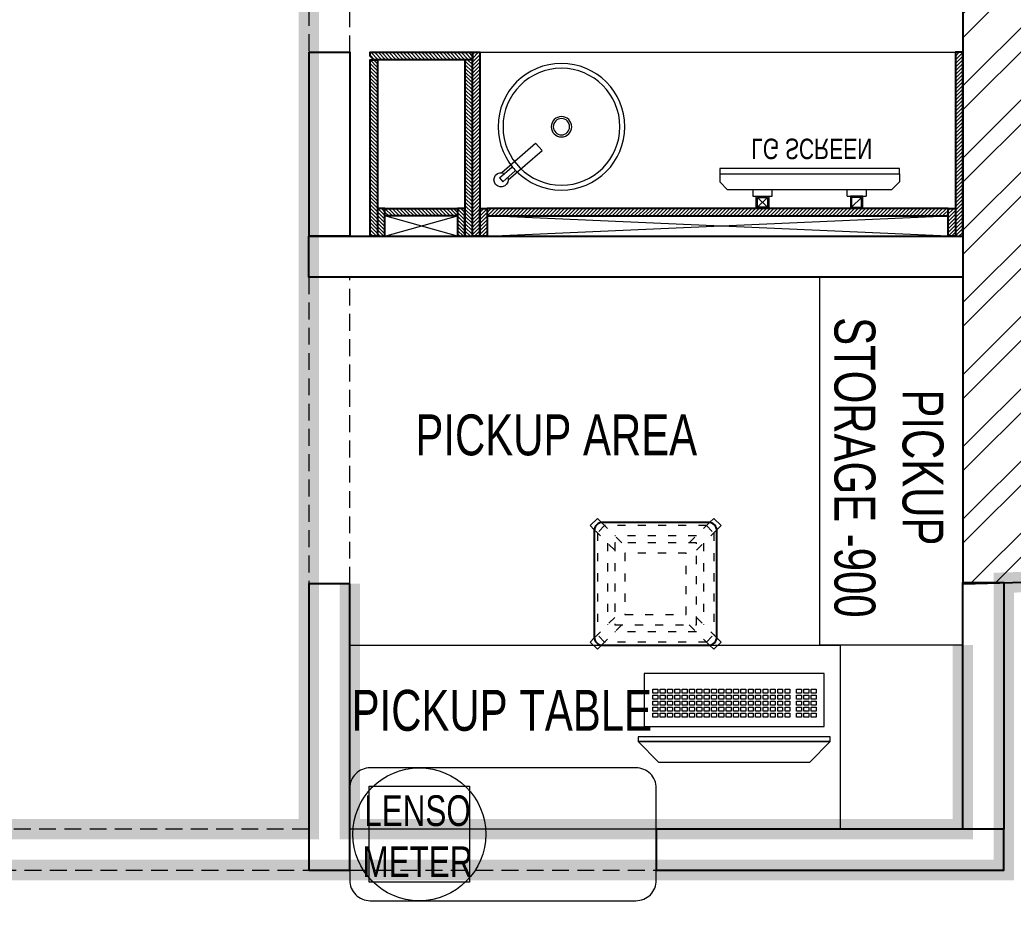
# Model space of a CAD drawing. Header units: feet. Extents: x 9770359 to 9778219, y -6859940 to -6847673.
# Drawn here: x 9772924 to 9775355, y -6851939 to -6849755 of the extents above; entities that cross this region are included whole.
import ezdxf

# ---------------------------------------------------------------- set-up
doc = ezdxf.new("R2010")
doc.units = ezdxf.units.FT
doc.header["$LTSCALE"] = 33
doc.header["$MEASUREMENT"] = 0
doc.linetypes.add('a_p6_plan_L18$0$HIDDEN', pattern=[0.375, 0.25, -0.125])
doc.linetypes.add('ACAD_ISO03W100', pattern=[30, 12, -18])
doc.layers.add('A-WALL', color=1, linetype='Continuous')
for name, color, linetype, lineweight in [('Floor-Unit', 1, 'Continuous', 13), ('LENS-DIM', 252, 'Continuous', 5), ('LENS-PARTITION', 21, 'Continuous', 25), ('LENS-TEXT', 31, 'Continuous', 5), ('LENS_CURTAIN', 5, 'a_p6_plan_L18$0$HIDDEN', 9), ('LK-EQPMT', 3, 'Continuous', 18), ('LK-FF&E WALL', 1, 'Continuous', 9), ('LK-FLUTTED FINISH', 20, 'Continuous', 30), ('LK-IT', 3, 'Continuous', 18), ('LK-TILES FINISH', 251, 'Continuous', 5), ('LN-ELEVATION-1', 81, 'Continuous', 25), ('LN-ELEVATION-2', 103, 'Continuous', 20), ('LN-ELEVATION-3', 125, 'Continuous', 18), ('LN-ELEVATION-5', 167, 'Continuous', 5), ('LN-HATCH', 251, 'Continuous', 0), ('TV', 92, 'Continuous', 18)]:
    doc.layers.add(name, color=color, linetype=linetype, lineweight=lineweight)
doc.styles.add('LK TXT', font='GILC____.TTF', dxfattribs={"height": 100})
doc.styles.get("Standard").update_dxf_attribs({"font": 'GILC____.TTF'})
pattern_1 = [(45, (35858.5, -100655.3575), (-4.4194174, 4.4194174), [])]

# ---------------------------------------------------------------- blocks, each defined once
blk = doc.blocks.new('CLENS 600 TYPE 6')
at = {"layer": 'LN-ELEVATION-1', "ltscale": 0.5}
blk.add_lwpolyline([(130, -225), (-130, -225, -0.414214), (-150, -205), (-150, 55, -0.414214), (-130, 75), (130, 75, -0.414214), (150, 55), (150, -205, -0.414214)], format="xyb", close=True, dxfattribs=at)
at = {"layer": 'LN-ELEVATION-3', "linetype": 'ACAD_ISO03W100', "ltscale": 0.05}
for p, q in [((-100, 7.3), (-142.4, 49.7)), ((-142.4, -199.7), (-142.4, 49.7)), ((-82.3, 25), (-124.7, 67.4)), ((124.7, 67.4), (-124.7, 67.4)), ((82.3, 25), (124.7, 67.4)), ((100, 7.3), (142.4, 49.7)), ((142.4, -199.7), (142.4, 49.7)), ((-117.4, -174.7), (-117.4, 24.7)), ((99.7, 42.4), (-99.7, 42.4)), ((117.4, -174.7), (117.4, 24.7)), ((-100, -157.3), (-142.4, -199.7)), ((100, -157.3), (142.4, -199.7)), ((-82.3, -175), (-124.7, -217.4)), ((99.7, -192.4), (-99.7, -192.4)), ((82.3, -175), (124.7, -217.4)), ((124.7, -217.4), (-124.7, -217.4))]:
    blk.add_line(p, q, dxfattribs=at)
for points in [[(-132.2, 74.9), (-124.7, 67.4), (-142.4, 49.7), (-149.9, 57.2)], [(132.2, 74.9), (124.7, 67.4), (142.4, 49.7), (149.9, 57.2)], [(-132.2, -224.9), (-124.7, -217.4), (-142.4, -199.7), (-149.9, -207.2)], [(132.2, -224.9), (124.7, -217.4), (142.4, -199.7), (149.9, -207.2)]]:
    blk.add_lwpolyline(points, dxfattribs=at)
for points in [[(100, -175), (-100, -175), (-100, 25), (100, 25)], [(75, -150), (-75, -150), (-75, 0), (75, 0)]]:
    blk.add_lwpolyline(points, close=True, dxfattribs=at)
at = {"layer": 'LN-ELEVATION-5', "ltscale": 0.5}
for points in [[(-149.9, 57.2), (-160.1, 67.4), (-142.4, 85.1), (-132.2, 74.9)], [(149.9, 57.2), (160.1, 67.4), (142.4, 85.1), (132.2, 74.9)], [(-149.9, -207.2), (-160.1, -217.4), (-142.4, -235.1), (-132.2, -224.9)], [(149.9, -207.2), (160.1, -217.4), (142.4, -235.1), (132.2, -224.9)]]:
    blk.add_lwpolyline(points, dxfattribs=at)
blk = doc.blocks.new('*U24')
at = {"layer": 'LK-EQPMT', "ltscale": 12}
blk.add_lwpolyline([(6, 4.9), (-6, 4.9), (-6, -4.9), (6, -4.9)], close=True, dxfattribs=at)
blk = doc.blocks.new('*U25')
at = {"color": 0, "linetype": 'ByBlock', "lineweight": -2}
for p in [(0, 0), (18, 0), (35.9, 0), (53.9, 0), (71.8, 0), (89.8, 0), (107.8, 0), (125.7, 0), (143.7, 0), (161.6, 0), (179.6, 0), (197.6, 0), (215.5, 0), (233.5, 0), (251.4, 0), (269.4, 0), (287.4, 0), (305.3, 0), (323.3, 0), (0, -14.7), (18, -14.7), (35.9, -14.7), (53.9, -14.7), (71.8, -14.7), (89.8, -14.7), (107.8, -14.7), (125.7, -14.7), (143.7, -14.7), (161.6, -14.7), (179.6, -14.7), (197.6, -14.7), (215.5, -14.7), (233.5, -14.7), (251.4, -14.7), (269.4, -14.7), (287.4, -14.7), (305.3, -14.7), (323.3, -14.7), (0, -29.5), (0, -44.2), (18, -29.5), (18, -44.2), (35.9, -29.5), (35.9, -44.2), (53.9, -29.5), (53.9, -44.2), (71.8, -29.5), (71.8, -44.2), (89.8, -29.5), (89.8, -44.2), (107.8, -29.5), (107.8, -44.2), (125.7, -29.5), (125.7, -44.2), (143.7, -29.5), (143.7, -44.2), (161.6, -29.5), (161.6, -44.2), (179.6, -29.5), (179.6, -44.2), (197.6, -29.5), (197.6, -44.2), (215.5, -29.5), (215.5, -44.2), (233.5, -29.5), (233.5, -44.2), (251.4, -29.5), (251.4, -44.2), (269.4, -29.5), (269.4, -44.2), (287.4, -29.5), (287.4, -44.2), (305.3, -29.5), (305.3, -44.2), (323.3, -29.5), (323.3, -44.2), (0, -59), (18, -59), (35.9, -59), (53.9, -59), (71.8, -59), (89.8, -59), (107.8, -59), (125.7, -59), (143.7, -59), (161.6, -59), (179.6, -59), (197.6, -59), (215.5, -59), (233.5, -59), (251.4, -59), (269.4, -59), (287.4, -59), (305.3, -59), (323.3, -59)]:
    blk.add_blockref('*U24', p, dxfattribs=at)
blk = doc.blocks.new('*U22')
at = {"layer": 'LK-EQPMT', "ltscale": 12}
blk.add_lwpolyline([(6, 4.9), (-6, 4.9), (-6, -4.9), (6, -4.9)], close=True, dxfattribs=at)
blk = doc.blocks.new('*U23')
at = {"color": 0, "linetype": 'ByBlock', "lineweight": -2}
for p in [(0, 0), (18, 0), (35.9, 0), (0, -14.7), (18, -14.7), (35.9, -14.7), (0, -29.5), (0, -44.2), (18, -29.5), (18, -44.2), (35.9, -29.5), (35.9, -44.2), (0, -59), (18, -59), (35.9, -59)]:
    blk.add_blockref('*U22', p, dxfattribs=at)
blk = doc.blocks.new('*U17')
at = {"ltscale": 12}
blk.add_lwpolyline([(8, 0), (8, 129.1), (448, 129.1), (448, 0)], close=True, dxfattribs=at)
for name, p in [('*U25', (35.2, 101.6)), ('*U23', (386.6, 101.6))]:
    blk.add_blockref(name, p)
blk = doc.blocks.new('Pickup table PC')
at = {"layer": 'LN-ELEVATION-2', "ltscale": 0.5}
for points in [[(470, 50), (0, 50), (0, 62), (470, 62)], [(420, 0), (50, 0), (0, 50), (470, 50)]]:
    blk.add_lwpolyline(points, close=True, dxfattribs=at)
blk = doc.blocks.new('rtf')
at = {"color": 0, "linetype": 'ByBlock', "lineweight": -2}
for p, q in [((16412.5, -172798.8), (16452.4, -172798.8)), ((16412.5, -172810.8), (16412.5, -172798.8)), ((16425.3, -172793.1), (16535.3, -172793.1)), ((16535.3, -172793.1), (16535.3, -172817.1)), ((16412.5, -172810.8), (16452.4, -172810.8)), ((16425.3, -172817.1), (16535.3, -172817.1))]:
    blk.add_line(p, q, dxfattribs=at)
for centre, radius, start, end in [((16412.5, -172805.1), 17.5, 21.0506, 340.9422), ((16444.5, -172804.8), 9.89, 322.6562, 37.3438)]:
    blk.add_arc(centre, radius, start, end, dxfattribs=at)
blk = doc.blocks.new('dsg')
at = {"color": 0, "linetype": 'ByBlock', "lineweight": -2}
for radius in [155, 143, 25, 20]:
    blk.add_circle((11491.5, -171102.6), radius, dxfattribs=at)
blk.add_blockref('rtf', (-5117.5, 1702.9), dxfattribs=at)
blk = doc.blocks.new('CLINIC - CABINET SINK')
at = {"layer": 'LN-HATCH', "ltscale": 0.5}
h = blk.add_hatch(dxfattribs=at)
h.set_pattern_fill('ANSI31', color=256, scale=2)
h.set_pattern_definition([(45, (4052861.5004, 1708016.356), (-4.4901280605, 4.4901280605), [])])
h.paths.add_polyline_path([(-563.4, 157), (564.6, 157), (564.6, 175), (-563.4, 175)])
h.paths.add_polyline_path([(582.6, 225), (600.6, 225), (600.6, -225), (582.6, -225)])
h.paths.add_polyline_path([(564.6, 225), (582.6, 225), (582.6, 157), (564.6, 157)])
h.paths.add_polyline_path([(-581.4, 225), (-599.4, 225), (-599.4, -225), (-581.4, -225)])
h.paths.add_polyline_path([(-581.4, 225), (-563.4, 225), (-563.4, 157), (-581.4, 157)])
at = {"layer": 'LN-ELEVATION-1', "ltscale": 0.5}
for points in [[(-581.4, 225), (-599.4, 225), (-599.4, -225), (-581.4, -225)], [(-581.4, 225), (-563.4, 225), (-563.4, 157), (-581.4, 157)], [(564.6, 225), (582.6, 225), (582.6, 157), (564.6, 157)], [(582.6, 225), (600.6, 225), (600.6, -225), (582.6, -225)], [(-563.4, 157), (564.6, 157), (564.6, 175), (-563.4, 175)]]:
    blk.add_lwpolyline(points, close=True, dxfattribs=at)
at = {"layer": 'LN-ELEVATION-2', "ltscale": 0.5}
blk.add_line((582.6, -225), (-581.4, -225), dxfattribs=at)
at = {"layer": 'LN-HATCH', "ltscale": 0.5}
for p, q in [((564.6, 225), (-563.4, 175)), ((-563.4, 225), (564.6, 175))]:
    blk.add_line(p, q, dxfattribs=at)
at = {"layer": 'LN-ELEVATION-3', "xscale": -1, "rotation": 41.1558274151866}
blk.add_blockref('dsg', (-103569.3, 136346.7), dxfattribs=at)
blk = doc.blocks.new('CLINIC SCREEN')
at = {"layer": 'TV'}
for p, q in [((-103.1, 42.9), (-127.4, 18.6)), ((-127.4, 42.9), (-103.1, 18.6)), ((102.7, 42.9), (127, 18.6))]:
    blk.add_line(p, q, dxfattribs=at)
at = {"layer": 'TV', "ltscale": 12}
for p, q in [((-220, -19.4), (-200.6, 0)), ((200.6, 0), (-200.6, 0)), ((-138.5, 0), (-138.5, 15.5)), ((-138.5, 15.5), (-92, 15.5)), ((-92, 15.5), (-92, 0)), ((92, 15.5), (92, 0)), ((92, 15.5), (138.5, 15.5)), ((138.5, 0), (138.5, 15.5)), ((220, -19.4), (200.6, 0)), ((-220, -38.8), (-220, -19.4)), ((220, -38.8), (220, -19.4))]:
    blk.add_line(p, q, dxfattribs=at)
at = {"layer": 'TV'}
for points in [[(-130.4, 15.5), (-100.1, 15.5), (-100.1, 45.9), (-130.4, 45.9)], [(-127.4, 18.6), (-103.1, 18.6), (-103.1, 42.9), (-127.4, 42.9)], [(130, 15.5), (99.7, 15.5), (99.7, 45.9), (130, 45.9)], [(127, 18.6), (102.7, 18.6), (102.7, 42.9), (127, 42.9)]]:
    blk.add_lwpolyline(points, close=True, dxfattribs=at)
at = {"layer": 'TV', "ltscale": 12}
blk.add_lwpolyline([(-220, -51.7), (-220, -38.8), (220, -38.8), (220, -51.7)], close=True, dxfattribs=at)
at = {"layer": 'Floor-Unit', "color": 0, "ltscale": 2, "insert": (5.2, -100.4), "char_height": 50, "attachment_point": 5}
blk.add_mtext_dynamic_manual_height_columns('LG SCREEN', width=466.48, gutter_width=12.5, heights=[0], dxfattribs=at)
blk = doc.blocks.new('CLINIC - MOP CLOSET')
at = {"layer": 'LN-HATCH', "ltscale": 0.5}
h = blk.add_hatch(dxfattribs=at)
h.set_pattern_fill('ANSI31', color=256, scale=50, angle=360)
h.set_pattern_definition(pattern_1)
h.paths.add_polyline_path([(-106.4, 216), (-124.4, 216), (-124.4, -216), (-106.4, -216)])
h = blk.add_hatch(dxfattribs=at)
h.set_pattern_fill('ANSI31', color=256, scale=50, angle=360)
h.set_pattern_definition(pattern_1)
h.paths.add_polyline_path([(-106.4, 216), (-88.4, 216), (-88.4, 148), (-106.4, 148)])
h = blk.add_hatch(dxfattribs=at)
h.set_pattern_fill('ANSI31', color=256, scale=50, angle=360)
h.set_pattern_definition(pattern_1)
h.paths.add_polyline_path([(89.6, 216), (107.6, 216), (107.6, 148), (89.6, 148)])
h = blk.add_hatch(dxfattribs=at)
h.set_pattern_fill('ANSI31', color=256, scale=50, angle=360)
h.set_pattern_definition(pattern_1)
h.paths.add_polyline_path([(107.6, 216), (125.6, 216), (125.6, -216), (107.6, -216)])
h = blk.add_hatch(dxfattribs=at)
h.set_pattern_fill('ANSI31', color=256, scale=50, angle=360)
h.set_pattern_definition(pattern_1)
h.paths.add_polyline_path([(-88.4, 148), (89.6, 148), (89.6, 166), (-88.4, 166)])
h = blk.add_hatch(dxfattribs=at)
h.set_pattern_fill('ANSI31', color=256, scale=50, angle=360)
h.set_pattern_definition([(45, (35894.5, -101037.3575), (-4.4194174, 4.4194174), [])])
h.paths.add_polyline_path([(-115.4, -216), (-124.4, -225), (-124.4, -234), (125.6, -234), (125.6, -216)])
at = {"layer": 'LN-ELEVATION-1', "ltscale": 0.5}
for points in [[(-106.4, 216), (-124.4, 216), (-124.4, -216), (-106.4, -216)], [(-106.4, 216), (-88.4, 216), (-88.4, 148), (-106.4, 148)], [(89.6, 216), (107.6, 216), (107.6, 148), (89.6, 148)], [(107.6, 216), (125.6, 216), (125.6, -216), (107.6, -216)], [(-88.4, 148), (89.6, 148), (89.6, 166), (-88.4, 166)], [(-124.4, -225), (-124.4, -234), (125.6, -234), (125.6, -216), (-115.4, -216)]]:
    blk.add_lwpolyline(points, close=True, dxfattribs=at)
at = {"layer": 'LN-HATCH', "ltscale": 0.5}
for p, q in [((89.6, 216), (-88.4, 166)), ((-88.4, 216), (89.6, 166))]:
    blk.add_line(p, q, dxfattribs=at)
blk = doc.blocks.new('A$C89a4e9da')
at = {"layer": 'LN-HATCH'}
h = blk.add_hatch(dxfattribs=at)
h.set_pattern_fill('ANSI32', color=256, scale=333, angle=180)
h.set_pattern_definition([(225, (-9782350.3, 5280826.1), (88.2999593, -88.2999593), []), (225, (-9782409.16, 5280826.1), (88.2999593, -88.2999593), [])])
h.paths.add_polyline_path([(-2640.4, -6050.3), (-2870.4, -6050.3), (-2870.4, -7550.3), (-2640.4, -7550.3)])
h.paths.add_polyline_path([(-2909.2, 1011.6), (-2640.4, 1011.6), (-2640.4, 1638), (-2704, 1636.5), (-2904, 1636.5)])
h.paths.add_polyline_path([(-2640.4, 261.6), (-2915.4, 261.6), (-2919.2, -188.4), (-4925.8, -188.4), (-4925.8, 3444.4), (-282.9, 3554.6), (-282.9, 329.7), (2073.3, 394.9), (2245, -6156.1), (2475, -6156.1), (2297.2, 631.1), (-52.9, 566.1), (-52.9, 3790.2), (-5155.8, 3669), (-5155.8, -418.4), (-2870.4, -418.4), (-2870.4, -5270.3), (-2640.4, -5270.3)])
at = {"layer": 'A-WALL'}
for p, q in [((-282.9, 3554.6), (-282.9, 329.7)), ((-282.9, 329.7), (2073.3, 394.9))]:
    blk.add_line(p, q, dxfattribs=at)

msp = doc.modelspace()

# ---------------------------------------------------------------- linework, layer by layer
at = {"layer": 'LENS-PARTITION'}
for points in [[(9773631.9, -6849834), (9773731.6, -6849834), (9773731.6, -6850284), (9773631.9, -6850284)], [(9773631.6, -6850284), (9775231.6, -6850284), (9775231.6, -6850384), (9773631.6, -6850384)], [(9773731.6, -6851134), (9773631.6, -6851134), (9773631.6, -6851834), (9773731.6, -6851834)], [(9775331.6, -6851734), (9775231.6, -6851734), (9775231.6, -6851131.1), (9775331.6, -6851131.1)], [(9774481.6, -6851834), (9775331.6, -6851834), (9775331.6, -6851734), (9774481.6, -6851734)]]:
    msp.add_lwpolyline(points, close=True, dxfattribs=at)
at = {"layer": 'LENS_CURTAIN', "ltscale": 5}
for points in [[(9773631.6, -6849109), (9773631.6, -6849834), (9773731.6, -6849834), (9773731.6, -6849109)], [(9773631.6, -6850384), (9773631.6, -6851134), (9773731.6, -6851134), (9773731.6, -6850384)], [(9773631.6, -6851734), (9772874.1, -6851734), (9772874.1, -6851834), (9773631.6, -6851834)], [(9774481.6, -6851734), (9773731.6, -6851734), (9773731.6, -6851834), (9774481.6, -6851834)]]:
    msp.add_lwpolyline(points, close=True, dxfattribs=at)
at = {"layer": 'LK-EQPMT'}
msp.add_lwpolyline([(9773778.7, -6851864), (9773778.7, -6851629), (9774024.7, -6851629), (9774024.7, -6851864)], close=True, dxfattribs=at)
at = {"layer": 'LK-FF&E WALL'}
for points in [[(9774881.6, -6850384), (9775231.6, -6850384), (9775231.6, -6851284), (9774881.6, -6851284)], [(9774931.6, -6851734), (9773731.6, -6851734), (9773731.6, -6851284), (9774931.6, -6851284)]]:
    msp.add_lwpolyline(points, close=True, dxfattribs=at)
msp.add_lwpolyline([(9774481.6, -6851859), (9774481.6, -6851634, 0.414214), (9774431.6, -6851584), (9773781.6, -6851584, 0.414214), (9773731.6, -6851634), (9773731.6, -6851859, 0.414214), (9773781.6, -6851909), (9774431.6, -6851909, 0.414214)], format="xyb", close=True, dxfattribs=at)
msp.add_circle((9773901.7, -6851746.5), 162.5, dxfattribs=at)
at = {"layer": 'LK-FLUTTED FINISH', "linetype": 'ACAD_ISO03W100', "ltscale": 0.05, "const_width": 50}
msp.add_lwpolyline([(9772874.1, -6851834), (9775331.6, -6851834), (9775331.6, -6851131.1), (9776338, -6851103.3)], dxfattribs=at)
at = {"layer": 'LK-TILES FINISH', "color": 212, "linetype": 'ACAD_ISO03W100', "ltscale": 0.05, "const_width": 50}
for points in [[(9773631.6, -6849084), (9773631.6, -6851734), (9772874.1, -6851734), (9772874.1, -6851202)], [(9775231.6, -6851284), (9775231.6, -6851734), (9773731.6, -6851734), (9773731.6, -6851134)]]:
    msp.add_lwpolyline(points, dxfattribs=at)

# ---------------------------------------------------------------- block references
at = {"layer": 'LENS-DIM', "color": 2}
msp.add_blockref('A$C89a4e9da', (9775514.5, -6851463.6), dxfattribs=at)
at = {"layer": 'LK-FF&E WALL', "rotation": 180}
msp.add_blockref('CLINIC - CABINET SINK', (9774632.2, -6850059), dxfattribs=at)
at = {"layer": 'LK-FF&E WALL', "xscale": -1, "rotation": 180}
for name, p in [('CLINIC - MOP CLOSET', (9773905.9, -6850068)), ('CLENS 600 TYPE 6', (9774479.8, -6851209))]:
    msp.add_blockref(name, p, dxfattribs=at)
at = {"layer": 'LK-IT', "xscale": -1, "rotation": 180}
msp.add_blockref('CLINIC SCREEN', (9774856.6, -6850170.1), dxfattribs=at)
at = {"layer": 'LK-IT', "ltscale": 0.5, "xscale": -1, "rotation": 180}
msp.add_blockref('*U17', (9774444, -6851353.6), dxfattribs=at)
at = {"layer": 'LK-IT', "xscale": -1}
msp.add_blockref('Pickup table PC', (9774907, -6851569.9), dxfattribs=at)

# ---------------------------------------------------------------- texts
at = {"layer": 'LENS-TEXT', "color": 0, "linetype": 'Continuous', "ltscale": 3, "insert": (9775050, -6850849.2), "char_height": 100, "attachment_point": 5, "rotation": 270, "style": 'LK TXT'}
msp.add_mtext_dynamic_manual_height_columns('PICKUP \\PSTORAGE -900', width=1099.487, gutter_width=1, heights=[0], dxfattribs=at)
at = {"layer": 'LENS-TEXT', "color": 0, "linetype": 'Continuous', "ltscale": 3, "attachment_point": 5, "style": 'LK TXT'}
for s, width, gutter_width, insert, char_height in [('PICKUP AREA', 783.964, 1, (9774236.8, -6850770.4), 100), ('PICKUP TABLE  ', 783.964, 1, (9774103.6, -6851444.1), 100), ('LENSO\\PMETER', 353.056, 0.5, (9773897.4, -6851751.3), 75)]:
    msp.add_mtext_dynamic_manual_height_columns(s, width=width, gutter_width=gutter_width, heights=[0], dxfattribs=dict(at, insert=insert, char_height=char_height))

doc.saveas('drawing.dxf')
